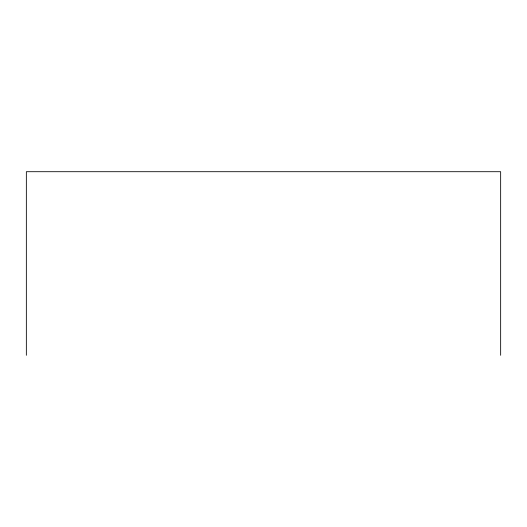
<?xml version="1.0" encoding="UTF-8"?>
<svg xmlns="http://www.w3.org/2000/svg" width="527" height="527" viewBox="0 0 527 527"><rect width="100%" height="100%" fill="white"/><g stroke="black" fill="none" stroke-linecap="round" stroke-linejoin="round"><path stroke-width="0.79" d="M500.65 355.297L500.65 171.703L26.35 171.703L26.35 355.297"/></g></svg>
